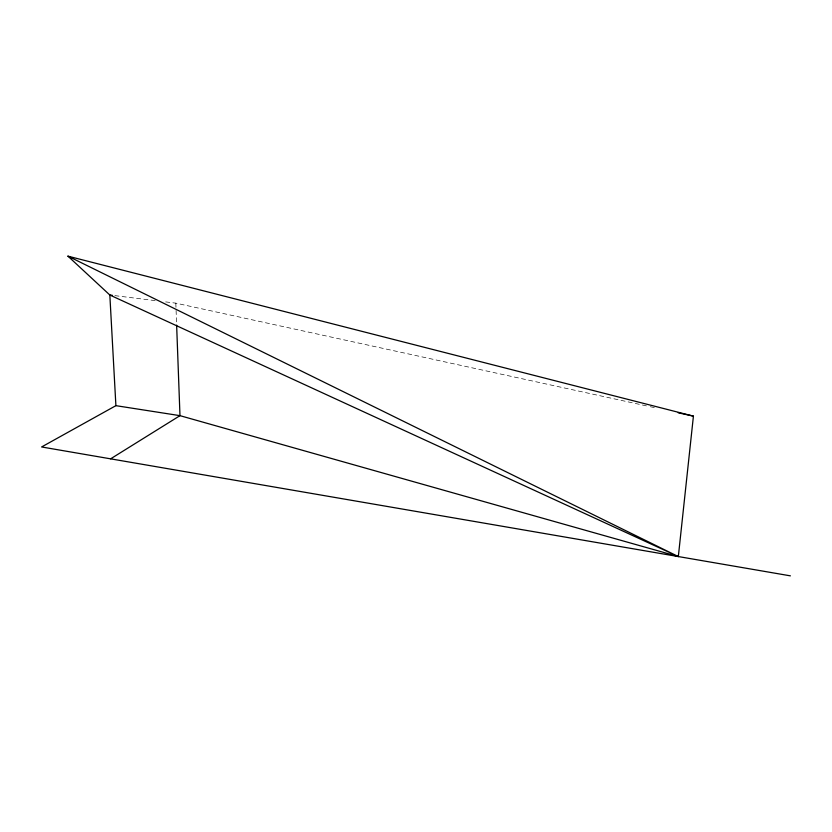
<?xml version="1.0" encoding="UTF-8"?>
<svg xmlns="http://www.w3.org/2000/svg" width="832" height="832" viewBox="0 0 832 832"><rect width="100%" height="100%" fill="white"/><g stroke="black" fill="none" stroke-linecap="round" stroke-linejoin="round"><path stroke-width="0.62" stroke-dasharray="4.16 3.12" d="M114.91 295.641L155.522 300.654M165.672 301.902L175.822 303.15L649.012 406.442M650.281 406.713L656.625 408.106M175.822 303.15L176.582 323.846"/><path stroke-width="1.25" d="M67.933 256.152L678.33 556.556L109.834 295.017L67.933 256.152L693.42 416.135L678.33 556.556L179.982 415.657L115.898 405.662L41.6 446.961L790.4 575.848M110.614 458.838L179.982 415.657L176.634 325.135M112.372 295.329L109.834 295.017L115.898 405.662M678.194 412.807L693.42 416.135"/></g></svg>
